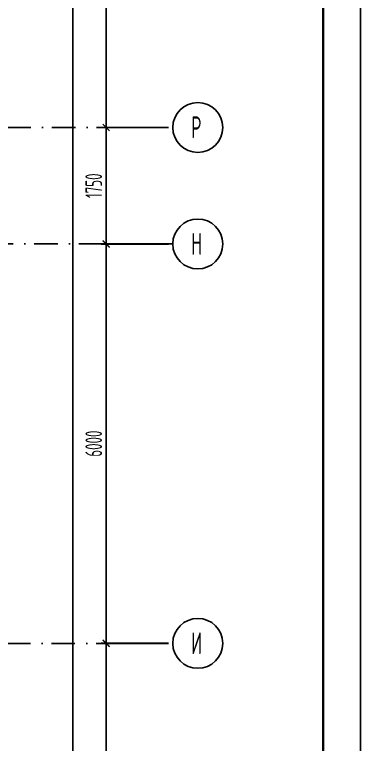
# Model space of a CAD drawing. Extents: x -1560602 to 321118, y -2308202 to -430103.
# Drawn here: x -1481636 to -1476440, y -2040672 to -2029707 of the extents above; entities that cross this region are included whole.
import ezdxf

# ---------------------------------------------------------------- set-up
doc = ezdxf.new("R2010")
doc.units = 0
doc.header["$MEASUREMENT"] = 0
doc.header["$PDSIZE"] = -5
doc.linetypes.add('Dot & Dashed', pattern=[670.277762, 352.777767, -176.388884, 0, -141.111112])
doc.linetypes.add('Штрихпунктирная', pattern=[0.670278, 0.352778, -0.176389, 0, -0.141111])
doc.layers.get('0').update_dxf_attribs({"color": 255, "linetype": 'CONTINUOUS'})
doc.layers.get('Defpoints').update_dxf_attribs({"linetype": 'CONTINUOUS'})
doc.layers.add('Оси', color=253, linetype='Dot & Dashed')
doc.layers.add('отделка', color=240, linetype='CONTINUOUS')
doc.styles.add('GOST 2.304', font='CS_Gost2304.shx', dxfattribs={"width": 0.7})
doc.styles.get("Standard").update_dxf_attribs({"font": 'spds.shx', "width": 0.7, "height": 250})
doc.dimstyles.new('SPDS', dxfattribs={"dimscale": 100, "dimtxt": 2.5, "dimasz": 1, "dimexe": 0.75, "dimexo": 0.625, "dimtad": 1, "dimdec": 0, "dimtxsty": 'GOST 2.304', "dimblk": 'OBLIQUE', "dimcen": 2.5, "dimdle": 1, "dimadec": 0, "dimazin": 2, "dimtfac": 0.75, "dimtdec": 0, "dimtmove": 0, "dimatfit": 0, "dimfxl": 1, "dimtolj": 1, "dimarcsym": 1})

# ---------------------------------------------------------------- blocks, each defined once
blk = doc.blocks.new('_Oblique')
at = {"color": 0, "linetype": 'ByBlock', "lineweight": -2}
blk.add_line((-0.5, -0.5), (0.5, 0.5), dxfattribs=at)
blk = doc.blocks.new('*D267')
at = {"layer": 'Defpoints', "color": 0, "transparency": 16777216}
for p in [(-1480260, -2039154), (-1479260, -2039154), (-1479260, -2045153)]:
    blk.add_point(p, dxfattribs=at)
at = {"layer": 'отделка', "color": 0, "lineweight": -2, "transparency": 16777216}
for p, q in [((-1480260, -2045253), (-1480260, -2039054)), ((-1479322, -2039154), (-1480335, -2039154)), ((-1479322, -2045153), (-1480335, -2045153))]:
    blk.add_line(p, q, dxfattribs=at)
at = {"layer": 'отделка', "color": 0, "lineweight": -2, "transparency": 16777216, "xscale": 100, "yscale": 100, "zscale": 100}
for p, rotation in [((-1480260, -2039154), 90), ((-1480260, -2045153), 270)]:
    blk.add_blockref('_Oblique', p, dxfattribs=dict(at, rotation=rotation))
at = {"layer": 'отделка', "color": 0, "transparency": 16777216, "insert": (-1480447, -2042153), "char_height": 250, "attachment_point": 5, "rotation": 90, "style": 'GOST 2.304'}
blk.add_mtext('\\A1;6000', dxfattribs=at)
blk = doc.blocks.new('*D268')
at = {"layer": 'Defpoints', "color": 0, "transparency": 16777216}
for p in [(-1480260, -2033154), (-1479260, -2033154), (-1479260, -2039153)]:
    blk.add_point(p, dxfattribs=at)
at = {"layer": 'отделка', "color": 0, "lineweight": -2, "transparency": 16777216}
for p, q in [((-1480260, -2039253), (-1480260, -2033054)), ((-1479322, -2033154), (-1480335, -2033154)), ((-1479322, -2039153), (-1480335, -2039153))]:
    blk.add_line(p, q, dxfattribs=at)
at = {"layer": 'отделка', "color": 0, "lineweight": -2, "transparency": 16777216, "xscale": 100, "yscale": 100, "zscale": 100}
for p, rotation in [((-1480260, -2033154), 90), ((-1480260, -2039153), 270)]:
    blk.add_blockref('_Oblique', p, dxfattribs=dict(at, rotation=rotation))
at = {"layer": 'отделка', "color": 0, "transparency": 16777216, "insert": (-1480447, -2036153), "char_height": 250, "attachment_point": 5, "rotation": 90, "style": 'GOST 2.304'}
blk.add_mtext('\\A1;6000', dxfattribs=at)
blk = doc.blocks.new('*D269')
at = {"layer": 'Defpoints', "color": 0, "transparency": 16777216}
for p in [(-1480260, -2031404), (-1479260, -2031404), (-1479260, -2033153)]:
    blk.add_point(p, dxfattribs=at)
at = {"layer": 'отделка', "color": 0, "lineweight": -2, "transparency": 16777216}
for p, q in [((-1480260, -2033253), (-1480260, -2031304)), ((-1479322, -2031404), (-1480335, -2031404)), ((-1479322, -2033153), (-1480335, -2033153))]:
    blk.add_line(p, q, dxfattribs=at)
at = {"layer": 'отделка', "color": 0, "lineweight": -2, "transparency": 16777216, "xscale": 100, "yscale": 100, "zscale": 100}
for p, rotation in [((-1480260, -2031404), 90), ((-1480260, -2033153), 270)]:
    blk.add_blockref('_Oblique', p, dxfattribs=dict(at, rotation=rotation))
at = {"layer": 'отделка', "color": 0, "transparency": 16777216, "insert": (-1480447, -2032278), "char_height": 250, "attachment_point": 5, "rotation": 90, "style": 'GOST 2.304'}
blk.add_mtext('\\A1;1750', dxfattribs=at)
blk = doc.blocks.new('*D270')
at = {"layer": 'Defpoints', "color": 0, "transparency": 16777216}
for p in [(-1480260, -2026574), (-1479260, -2026574), (-1479260, -2031403)]:
    blk.add_point(p, dxfattribs=at)
at = {"layer": 'отделка', "color": 0, "lineweight": -2, "transparency": 16777216}
for p, q in [((-1480260, -2031503), (-1480260, -2026474)), ((-1479322, -2026574), (-1480335, -2026574)), ((-1479322, -2031403), (-1480335, -2031403))]:
    blk.add_line(p, q, dxfattribs=at)
at = {"layer": 'отделка', "color": 0, "lineweight": -2, "transparency": 16777216, "xscale": 100, "yscale": 100, "zscale": 100}
for p, rotation in [((-1480260, -2026574), 90), ((-1480260, -2031403), 270)]:
    blk.add_blockref('_Oblique', p, dxfattribs=dict(at, rotation=rotation))
at = {"layer": 'отделка', "color": 0, "transparency": 16777216, "insert": (-1480447, -2028988), "char_height": 250, "attachment_point": 5, "rotation": 90, "style": 'GOST 2.304'}
blk.add_mtext('\\A1;4830', dxfattribs=at)
blk = doc.blocks.new('*D279')
at = {"layer": 'Defpoints', "color": 0, "transparency": 16777216}
for p in [(-1480760, -2001403), (-1480260, -2001403), (-1479260, -2052863)]:
    blk.add_point(p, dxfattribs=at)
at = {"layer": 'отделка', "color": 0, "lineweight": -2, "transparency": 16777216}
for p, q in [((-1480760, -2052963), (-1480760, -2001303)), ((-1480322, -2001403), (-1480835, -2001403)), ((-1479322, -2052863), (-1480835, -2052863))]:
    blk.add_line(p, q, dxfattribs=at)
at = {"layer": 'отделка', "color": 0, "lineweight": -2, "transparency": 16777216, "xscale": 100, "yscale": 100, "zscale": 100}
for p, rotation in [((-1480760, -2001403), 90), ((-1480760, -2052863), 270)]:
    blk.add_blockref('_Oblique', p, dxfattribs=dict(at, rotation=rotation))
at = {"layer": 'отделка', "color": 0, "transparency": 16777216, "insert": (-1480947, -2027133), "char_height": 250, "attachment_point": 5, "rotation": 90, "style": 'GOST 2.304'}
blk.add_mtext('\\A1;51460', dxfattribs=at)

msp = doc.modelspace()

# ---------------------------------------------------------------- linework, layer by layer
at = {"color": 0, "lineweight": 35, "ltscale": 100}
msp.add_line((-1477001.6, -1994536.2), (-1477001.6, -2067163.2), dxfattribs=at)
at = {"layer": 'Defpoints', "color": 0, "linetype": 'Continuous', "ltscale": 100}
msp.add_line((-1476440.2, -1994036.2), (-1476440.2, -2067694.5), dxfattribs=at)
at = {"layer": 'Оси', "color": 0, "linetype": 'Штрихпунктирная', "lineweight": -3, "ltscale": 1000}
for p, q in [((-1499175.3, -2031403.4), (-1479259.7, -2031403.4)), ((-1501452, -2033153.4), (-1479259.7, -2033153.4)), ((-1493818.8, -2039153.4), (-1479259.7, -2039153.4))]:
    msp.add_line(p, q, dxfattribs=at)
at = {"layer": 'Оси', "color": 0, "linetype": 'Continuous', "ltscale": 100}
for centre in [(-1478884.7, -2031403.4), (-1478884.7, -2033153.4), (-1478884.7, -2039153.4)]:
    msp.add_circle(centre, 375, dxfattribs=at)

# ---------------------------------------------------------------- texts
at = {"layer": 'Оси', "color": 0, "linetype": 'Continuous', "width": 0.7}
for s, p in [('Р', (-1478982.9, -2031566.7)), ('Н', (-1478982.9, -2033316.7)), ('И', (-1478982.9, -2039316.7))]:
    msp.add_text(s, height=330, dxfattribs=at).set_placement(p)

# ---------------------------------------------------------------- dimensions: what is measured, and where the dimension line sits
at = {"layer": 'отделка', "color": 0}
for base, p1, p2, picture, middle in [((-1480759.7, -2001403.4), (-1479259.7, -2052863.4), (-1480259.7, -2001403.4), '*D279', (-1480947.2, -2027133.4)), ((-1480259.7, -2026573.5), (-1479259.7, -2031403.4), (-1479259.7, -2026573.5), '*D270', (-1480447.2, -2028988.5)), ((-1480259.7, -2031403.5), (-1479259.7, -2033153.4), (-1479259.7, -2031403.5), '*D269', (-1480447.2, -2032278.5)), ((-1480259.7, -2033153.5), (-1479259.7, -2039153.4), (-1479259.7, -2033153.5), '*D268', (-1480447.2, -2036153.5)), ((-1480259.7, -2039153.5), (-1479259.7, -2045153.4), (-1479259.7, -2039153.5), '*D267', (-1480447.2, -2042153.5))]:
    dim = msp.add_linear_dim(base=base, p1=p1, p2=p2, angle=90, dimstyle='SPDS', override={"dimscale": 100, "dimlfac": 1, "dimtxsty": 'GOST 2.304', "dimtolj": 1}, dxfattribs=at)
    dim.commit()
    dim.dimension.update_dxf_attribs({"geometry": picture, "text_midpoint": middle})

doc.saveas('drawing.dxf')
